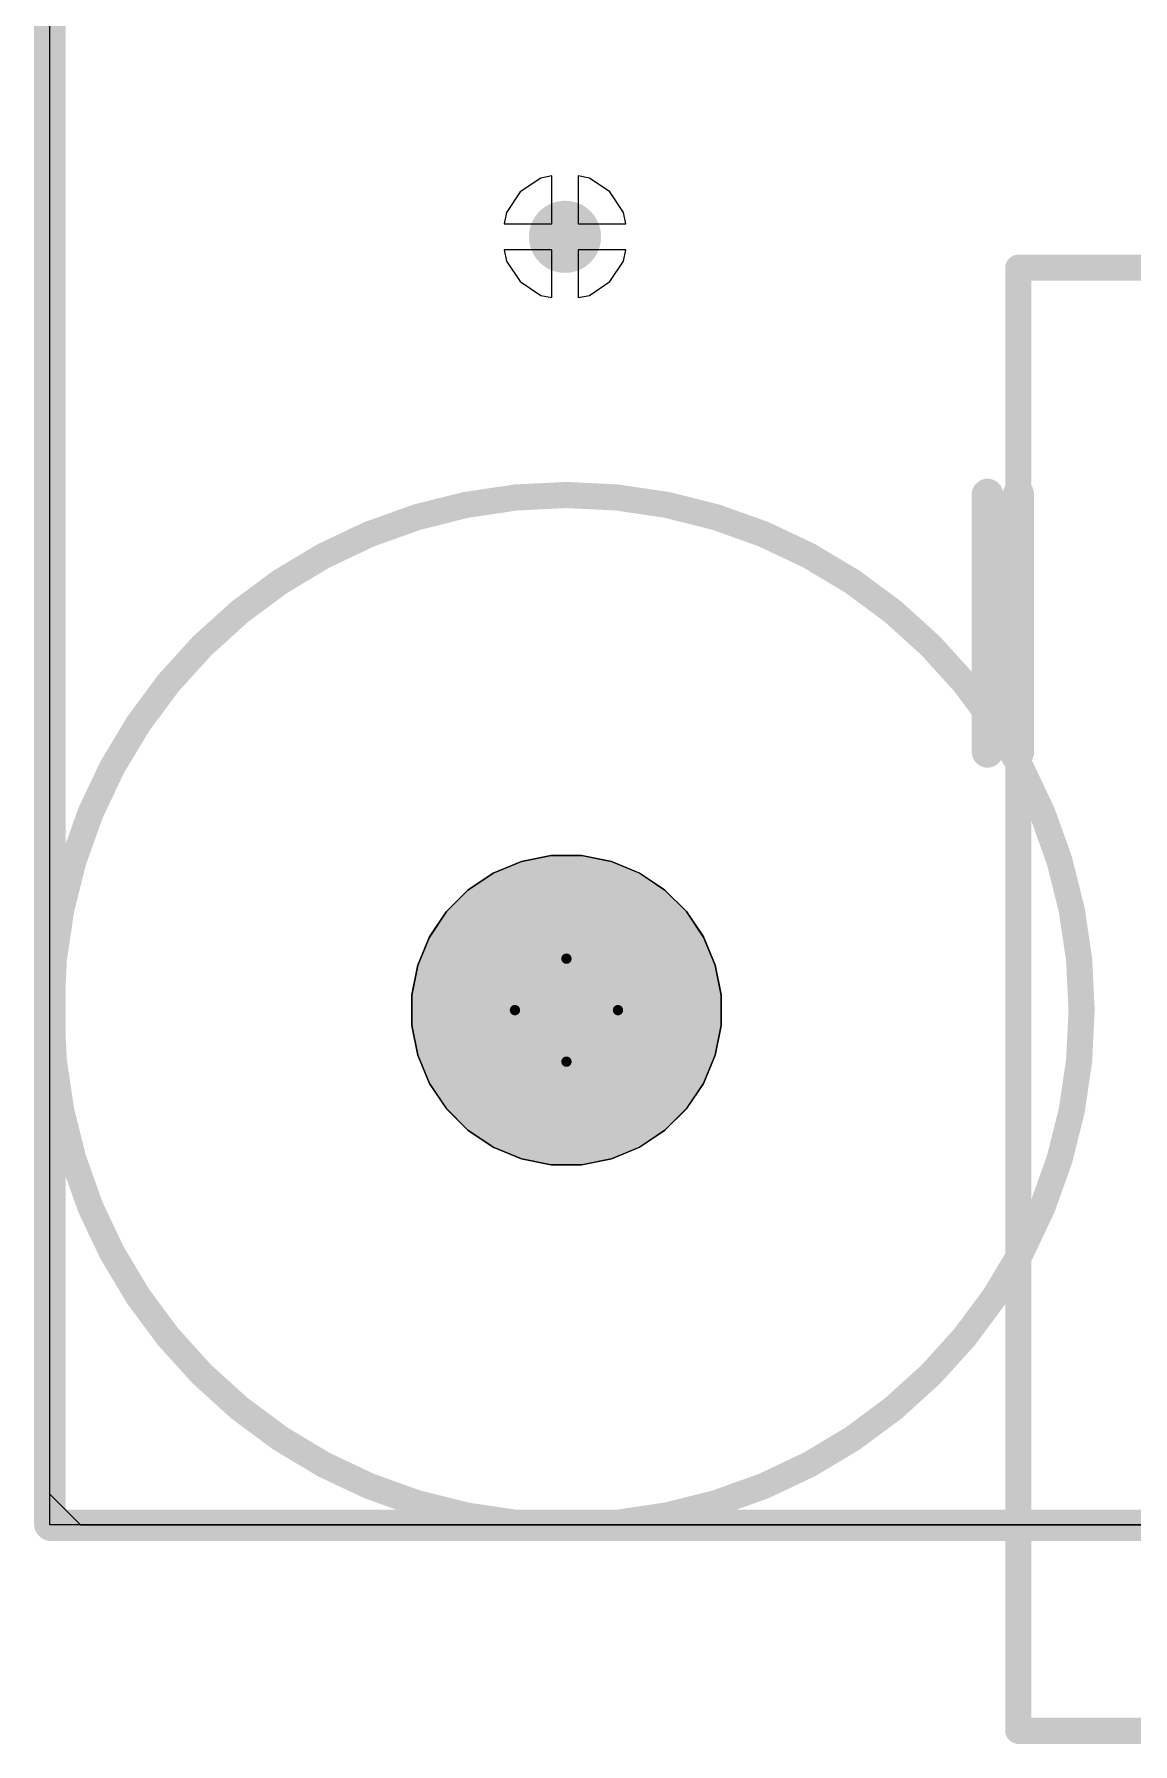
# Model space of a CAD drawing. Header units: millimetres. Extents: x 45 to 209, y 90 to 189.
# Drawn here: x 45.15 to 55.82, y 90.25 to 106.84 of the extents above; entities that cross this region are included whole.
import ezdxf

# ---------------------------------------------------------------- set-up
doc = ezdxf.new("R2010")
doc.units = ezdxf.units.MM
for name, color, linetype in [('BottomLayer', 5, 'Continuous'), ('BottomSolder', 6, 'Continuous'), ('Mechanical1', 6, 'Continuous'), ('Mechanical15', 56, 'Continuous'), ('Mechanical3', 76, 'Continuous'), ('MultiLayer', 9, 'Continuous'), ('PadHoleLayer', 156, 'Continuous'), ('TopLayer', 1, 'Continuous'), ('TopOverlay', 2, 'Continuous'), ('TopPaste', 8, 'Continuous'), ('TopSolder', 216, 'Continuous'), ('ViaHoleLayer', 16, 'Continuous')]:
    doc.layers.add(name, color=color, linetype=linetype)

# ---------------------------------------------------------------- blocks, each defined once
blk = doc.blocks.new('F0972D8A_C5C0_4A84_836D_A9666EE65C2D_54')
at = {"layer": 'BottomLayer', "const_width": 1.65}
for points in [[(-6.2, 1.275), (-6.2, -1.275)], [(0, 1.1), (0, -1.1)], [(-4.05, -4.65), (-1.85, -4.65)]]:
    blk.add_lwpolyline(points, dxfattribs=at)
at = {"layer": 'BottomLayer', "const_width": 0.825}
for points in [[(-6.612, 1.275, 1), (-5.788, 1.275, 1)], [(-0.412, 1.1, 1), (0.412, 1.1, 1)], [(-0.412, -1.1, 1), (0.412, -1.1, 1)], [(-6.612, -1.275, 1), (-5.788, -1.275, 1)], [(-4.462, -4.65, 1), (-3.638, -4.65, 1)], [(-2.262, -4.65, 1), (-1.438, -4.65, 1)]]:
    blk.add_lwpolyline(points, format="xyb", close=True, dxfattribs=at)
at = {"layer": 'BottomSolder', "const_width": 1.752}
for points in [[(-6.2, 1.275), (-6.2, -1.275)], [(0, 1.1), (0, -1.1)], [(-4.05, -4.65), (-1.85, -4.65)]]:
    blk.add_lwpolyline(points, dxfattribs=at)
at = {"layer": 'BottomSolder', "const_width": 0.876}
for points in [[(-6.638, 1.275, 1), (-5.762, 1.275, 1)], [(-0.438, 1.1, 1), (0.438, 1.1, 1)], [(-0.438, -1.1, 1), (0.438, -1.1, 1)], [(-6.638, -1.275, 1), (-5.762, -1.275, 1)], [(-4.488, -4.65, 1), (-3.612, -4.65, 1)], [(-2.288, -4.65, 1), (-1.412, -4.65, 1)]]:
    blk.add_lwpolyline(points, format="xyb", close=True, dxfattribs=at)
at = {"layer": 'MultiLayer', "const_width": 1.65}
for points in [[(-6.2, 1.275), (-6.2, -1.275)], [(0, 1.1), (0, -1.1)], [(-4.05, -4.65), (-1.85, -4.65)]]:
    blk.add_lwpolyline(points, dxfattribs=at)
at = {"layer": 'MultiLayer', "const_width": 0.825}
for points in [[(-6.612, 1.275, 1), (-5.788, 1.275, 1)], [(-0.412, 1.1, 1), (0.412, 1.1, 1)], [(-0.412, -1.1, 1), (0.412, -1.1, 1)], [(-6.612, -1.275, 1), (-5.788, -1.275, 1)], [(-4.462, -4.65, 1), (-3.638, -4.65, 1)], [(-2.262, -4.65, 1), (-1.438, -4.65, 1)]]:
    blk.add_lwpolyline(points, format="xyb", close=True, dxfattribs=at)
at = {"layer": 'PadHoleLayer', "const_width": 0.2}
for points in [[(-5.025, -0.3), (-7.375, -0.3, -1), (-7.375, 0.3), (-5.025, 0.3, -1)], [(1, -0.3), (-1, -0.3, -1), (-1, 0.3), (1, 0.3, -1)], [(-2.65, -3.65), (-2.65, -5.65, -1), (-3.25, -5.65), (-3.25, -3.65, -1)]]:
    blk.add_lwpolyline(points, format="xyb", close=True, dxfattribs=at)
at = {"layer": 'TopLayer', "const_width": 1.65}
for points in [[(-6.2, 1.275), (-6.2, -1.275)], [(0, 1.1), (0, -1.1)], [(-4.05, -4.65), (-1.85, -4.65)]]:
    blk.add_lwpolyline(points, dxfattribs=at)
at = {"layer": 'TopLayer', "const_width": 0.825}
for points in [[(-6.612, 1.275, 1), (-5.788, 1.275, 1)], [(-0.412, 1.1, 1), (0.412, 1.1, 1)], [(-0.412, -1.1, 1), (0.412, -1.1, 1)], [(-6.612, -1.275, 1), (-5.788, -1.275, 1)], [(-4.462, -4.65, 1), (-3.638, -4.65, 1)], [(-2.262, -4.65, 1), (-1.438, -4.65, 1)]]:
    blk.add_lwpolyline(points, format="xyb", close=True, dxfattribs=at)
at = {"layer": 'TopOverlay', "const_width": 0.254}
for points in [[(-13.7, 4.5), (-11.7, 4.5)], [(-13.7, 4.5), (-13.7, 0)], [(-11.7, 4.5), (0.5, 4.5)], [(0.5, 4.5), (0.5, 2.5)], [(-13.7, 0), (-13.7, -4.5)], [(0.5, -2.5), (0.5, -4.5)], [(-13.7, -4.5), (-11.7, -4.5)], [(-11.7, -4.5), (-5.5, -4.5)], [(-0.5, -4.5), (0.5, -4.5)]]:
    blk.add_lwpolyline(points, dxfattribs=at)
at = {"layer": 'TopOverlay', "const_width": 0.127}
for points in [[(-13.764, 4.5, 1), (-13.637, 4.5, 1)], [(-13.764, 4.5, 1), (-13.637, 4.5, 1)], [(-11.763, 4.5, 1), (-11.636, 4.5, 1)], [(-11.763, 4.5, 1), (-11.636, 4.5, 1)], [(0.436, 4.5, 1), (0.563, 4.5, 1)], [(0.436, 4.5, 1), (0.563, 4.5, 1)], [(0.436, 2.5, 1), (0.563, 2.5, 1)], [(-13.764, 0, 1), (-13.637, 0, 1)], [(-13.764, 0, 1), (-13.637, 0, 1)], [(0.436, -2.5, 1), (0.563, -2.5, 1)], [(-13.764, -4.5, 1), (-13.637, -4.5, 1)], [(-13.764, -4.5, 1), (-13.637, -4.5, 1)], [(-11.763, -4.5, 1), (-11.636, -4.5, 1)], [(-11.763, -4.5, 1), (-11.636, -4.5, 1)], [(-5.563, -4.5, 1), (-5.436, -4.5, 1)], [(-0.563, -4.5, 1), (-0.436, -4.5, 1)], [(0.436, -4.5, 1), (0.563, -4.5, 1)], [(0.436, -4.5, 1), (0.563, -4.5, 1)]]:
    blk.add_lwpolyline(points, format="xyb", close=True, dxfattribs=at)
at = {"layer": 'TopSolder', "const_width": 1.752}
for points in [[(-6.2, 1.275), (-6.2, -1.275)], [(0, 1.1), (0, -1.1)], [(-4.05, -4.65), (-1.85, -4.65)]]:
    blk.add_lwpolyline(points, dxfattribs=at)
at = {"layer": 'TopSolder', "const_width": 0.876}
for points in [[(-6.638, 1.275, 1), (-5.762, 1.275, 1)], [(-0.438, 1.1, 1), (0.438, 1.1, 1)], [(-0.438, -1.1, 1), (0.438, -1.1, 1)], [(-6.638, -1.275, 1), (-5.762, -1.275, 1)], [(-4.488, -4.65, 1), (-3.612, -4.65, 1)], [(-2.288, -4.65, 1), (-1.412, -4.65, 1)]]:
    blk.add_lwpolyline(points, format="xyb", close=True, dxfattribs=at)
blk = doc.blocks.new('FIDUCIAL_IPC_7351A_64')
at = {"layer": 'Mechanical15', "const_width": 0.1}
for points in [[(0, -0.5), (0, 0.5)], [(-0.5, 0), (0.5, 0)]]:
    blk.add_lwpolyline(points, dxfattribs=at)
at = {"layer": 'Mechanical15', "const_width": 0.05}
for points in [[(-0.025, 0.5, 1), (0.025, 0.5, 1)], [(-0.525, 0, 1), (-0.475, 0, 1)], [(0.475, 0, 1), (0.525, 0, 1)], [(-0.025, -0.5, 1), (0.025, -0.5, 1)]]:
    blk.add_lwpolyline(points, format="xyb", close=True, dxfattribs=at)
at = {"layer": 'Mechanical3'}
for points, const_width in [([(5, 0, 1), (-5, 0, 1)], 0.254), ([(-5.064, 0, 1), (-4.937, 0, 1)], 0.127), ([(4.937, 0, 1), (5.064, 0, 1)], 0.127)]:
    blk.add_lwpolyline(points, format="xyb", close=True, dxfattribs=dict(at, const_width=const_width))
at = {"layer": 'TopLayer'}
for p, q in [((-0.438, 1.442), (-0.148, 1.5)), ((-0.148, 1.5), (0, 1.5)), ((0, 1.5), (0.148, 1.5)), ((0.148, 1.5), (0.438, 1.442)), ((-0.956, 1.165), (-0.711, 1.329)), ((-0.711, 1.329), (-0.438, 1.442)), ((0.438, 1.442), (0.711, 1.329)), ((0.711, 1.329), (0.956, 1.165)), ((-1.165, 0.956), (-0.956, 1.165)), ((0.956, 1.165), (1.165, 0.956)), ((-1.329, 0.711), (-1.165, 0.956)), ((1.165, 0.956), (1.329, 0.711)), ((-1.442, 0.438), (-1.329, 0.711)), ((1.329, 0.711), (1.442, 0.438)), ((-1.5, 0.148), (-1.442, 0.438)), ((1.442, 0.438), (1.5, 0.148)), ((-1.5, 0), (-1.5, 0.148)), ((-1.5, -0.148), (-1.5, 0)), ((1.5, 0.148), (1.5, 0)), ((1.5, 0), (1.5, -0.148)), ((-1.442, -0.438), (-1.5, -0.148)), ((1.5, -0.148), (1.442, -0.438)), ((-1.329, -0.711), (-1.442, -0.438)), ((1.442, -0.438), (1.329, -0.711)), ((-1.165, -0.956), (-1.329, -0.711)), ((1.329, -0.711), (1.165, -0.956)), ((-0.956, -1.165), (-1.165, -0.956)), ((1.165, -0.956), (0.956, -1.165)), ((-0.711, -1.329), (-0.956, -1.165)), ((0.956, -1.165), (0.711, -1.329)), ((-0.438, -1.442), (-0.711, -1.329)), ((-0.148, -1.5), (-0.438, -1.442)), ((0.438, -1.442), (0.148, -1.5)), ((0.711, -1.329), (0.438, -1.442)), ((0, -1.5), (-0.148, -1.5)), ((0, -1.5), (0, -1.5)), ((0.148, -1.5), (0, -1.5))]:
    blk.add_line(p, q, dxfattribs=at)
at = {"layer": 'TopLayer', "const_width": 0.5}
blk.add_lwpolyline([(-0.25, 0, 1), (0.25, 0, 1)], format="xyb", close=True, dxfattribs=at)
at = {"layer": 'TopPaste', "const_width": 0.5}
blk.add_lwpolyline([(-0.25, 0, 1), (0.25, 0, 1)], format="xyb", close=True, dxfattribs=at)
at = {"layer": 'TopSolder', "const_width": 1.5}
blk.add_lwpolyline([(-0.75, 0, 1), (0.75, 0, 1)], format="xyb", close=True, dxfattribs=at)

msp = doc.modelspace()

# ---------------------------------------------------------------- linework, layer by layer
at = {"layer": 'BottomLayer'}
for p, q in [((45.307, 92.372), (45.307, 188.872)), ((50.072, 105.441), (49.872, 105.308)), ((50.18, 105.463), (50.072, 105.441)), ((50.18, 104.999), (50.18, 105.463)), ((50.543, 105.441), (50.434, 105.463)), ((50.434, 105.463), (50.434, 104.999)), ((50.743, 105.308), (50.543, 105.441)), ((49.872, 105.308), (49.738, 105.108)), ((50.876, 105.108), (50.743, 105.308)), ((49.738, 105.108), (49.717, 104.999)), ((50.898, 104.999), (50.876, 105.108)), ((49.717, 104.999), (50.18, 104.999)), ((50.434, 104.999), (50.898, 104.999)), ((50.18, 104.745), (49.717, 104.745)), ((49.717, 104.745), (49.738, 104.637)), ((50.18, 104.282), (50.18, 104.745)), ((50.898, 104.745), (50.434, 104.745)), ((50.434, 104.745), (50.434, 104.282)), ((50.876, 104.637), (50.898, 104.745)), ((49.738, 104.637), (49.872, 104.437)), ((50.743, 104.437), (50.876, 104.637)), ((49.872, 104.437), (50.072, 104.303)), ((50.543, 104.303), (50.743, 104.437)), ((50.072, 104.303), (50.18, 104.282)), ((50.434, 104.282), (50.543, 104.303)), ((70.269, 92.366), (45.307, 92.372))]:
    msp.add_line(p, q, dxfattribs=at)
at = {"layer": 'BottomLayer', "const_width": 0.35}
msp.add_lwpolyline([(50.132, 104.872, 1), (50.482, 104.872, 1)], format="xyb", close=True, dxfattribs=at)
at = {"layer": 'Mechanical1', "const_width": 0.305}
for points in [[(45.307, 92.372), (45.307, 188.872)], [(45.314, 92.366), (70.564, 92.366)]]:
    msp.add_lwpolyline(points, dxfattribs=at)
at = {"layer": 'Mechanical1', "const_width": 0.152}
for points in [[(45.231, 92.372, 1), (45.383, 92.372, 1)], [(45.238, 92.366, 1), (45.39, 92.366, 1)]]:
    msp.add_lwpolyline(points, format="xyb", close=True, dxfattribs=at)
at = {"layer": 'Mechanical3', "const_width": 0.305}
for points in [[(54.407, 99.872), (54.407, 102.372)], [(54.407, 99.872), (54.707, 102.372)], [(54.407, 102.372), (54.707, 99.872)], [(54.707, 99.872), (54.707, 102.372)]]:
    msp.add_lwpolyline(points, dxfattribs=at)
at = {"layer": 'Mechanical3', "const_width": 0.152}
for points in [[(54.331, 102.372, 1), (54.484, 102.372, 1)], [(54.331, 102.372, 1), (54.484, 102.372, 1)], [(54.631, 102.372, 1), (54.784, 102.372, 1)], [(54.631, 102.372, 1), (54.784, 102.372, 1)], [(54.331, 99.872, 1), (54.484, 99.872, 1)], [(54.331, 99.872, 1), (54.484, 99.872, 1)], [(54.631, 99.872, 1), (54.784, 99.872, 1)], [(54.631, 99.872, 1), (54.784, 99.872, 1)]]:
    msp.add_lwpolyline(points, format="xyb", close=True, dxfattribs=at)
at = {"layer": 'MultiLayer', "const_width": 0.35}
msp.add_lwpolyline([(50.132, 104.872, 1), (50.482, 104.872, 1)], format="xyb", close=True, dxfattribs=at)
at = {"layer": 'TopLayer'}
for p, q in [((45.307, 92.668), (45.307, 188.872)), ((50.072, 105.441), (49.872, 105.308)), ((50.18, 105.463), (50.072, 105.441)), ((50.18, 104.999), (50.18, 105.463)), ((50.543, 105.441), (50.434, 105.463)), ((50.434, 105.463), (50.434, 104.999)), ((50.743, 105.308), (50.543, 105.441)), ((49.872, 105.308), (49.738, 105.108)), ((50.876, 105.108), (50.743, 105.308)), ((49.738, 105.108), (49.717, 104.999)), ((50.898, 104.999), (50.876, 105.108)), ((49.717, 104.999), (50.18, 104.999)), ((50.434, 104.999), (50.898, 104.999)), ((50.18, 104.745), (49.717, 104.745)), ((49.717, 104.745), (49.738, 104.637)), ((50.18, 104.282), (50.18, 104.745)), ((50.898, 104.745), (50.434, 104.745)), ((50.434, 104.745), (50.434, 104.282)), ((50.876, 104.637), (50.898, 104.745)), ((49.738, 104.637), (49.872, 104.437)), ((50.743, 104.437), (50.876, 104.637)), ((49.872, 104.437), (50.072, 104.303)), ((50.543, 104.303), (50.743, 104.437)), ((50.072, 104.303), (50.18, 104.282)), ((50.434, 104.282), (50.543, 104.303)), ((49.883, 98.808), (49.61, 98.695)), ((50.173, 98.866), (49.883, 98.808)), ((50.321, 98.866), (50.173, 98.866)), ((50.468, 98.866), (50.321, 98.866)), ((50.758, 98.808), (50.468, 98.866)), ((51.031, 98.695), (50.758, 98.808)), ((49.61, 98.695), (49.364, 98.531)), ((51.277, 98.531), (51.031, 98.695)), ((49.364, 98.531), (49.156, 98.322)), ((51.486, 98.322), (51.277, 98.531)), ((49.156, 98.322), (48.991, 98.076)), ((51.65, 98.076), (51.486, 98.322)), ((48.991, 98.076), (48.878, 97.803)), ((51.763, 97.803), (51.65, 98.076)), ((48.878, 97.803), (48.821, 97.513)), ((51.821, 97.513), (51.763, 97.803)), ((48.821, 97.513), (48.821, 97.366)), ((51.821, 97.218), (51.821, 97.513)), ((48.821, 97.366), (48.821, 97.218)), ((48.821, 97.218), (48.878, 96.928)), ((51.763, 96.928), (51.821, 97.218)), ((48.878, 96.928), (48.991, 96.655)), ((51.65, 96.655), (51.763, 96.928)), ((48.991, 96.655), (49.156, 96.409)), ((51.486, 96.409), (51.65, 96.655)), ((49.156, 96.409), (49.364, 96.2)), ((51.277, 96.2), (51.486, 96.409)), ((49.364, 96.2), (49.61, 96.036)), ((51.031, 96.036), (51.277, 96.2)), ((49.61, 96.036), (49.883, 95.923)), ((49.883, 95.923), (50.173, 95.866)), ((50.468, 95.866), (50.758, 95.923)), ((50.758, 95.923), (51.031, 96.036)), ((50.173, 95.866), (50.468, 95.866)), ((45.609, 92.366), (45.307, 92.668)), ((64.821, 92.366), (45.609, 92.366))]:
    msp.add_line(p, q, dxfattribs=at)
at = {"layer": 'TopLayer', "const_width": 0.35}
msp.add_lwpolyline([(50.132, 104.872, 1), (50.482, 104.872, 1)], format="xyb", close=True, dxfattribs=at)
at = {"layer": 'ViaHoleLayer', "const_width": 0.175}
msp.add_lwpolyline([(50.22, 104.872, 1), (50.395, 104.872, 1)], format="xyb", close=True, dxfattribs=at)

# ---------------------------------------------------------------- block references
at = {"rotation": 90}
msp.add_blockref('F0972D8A_C5C0_4A84_836D_A9666EE65C2D_54', (59.207, 104.072), dxfattribs=at)
msp.add_blockref('FIDUCIAL_IPC_7351A_64', (50.321, 97.366))

doc.saveas('drawing.dxf')
